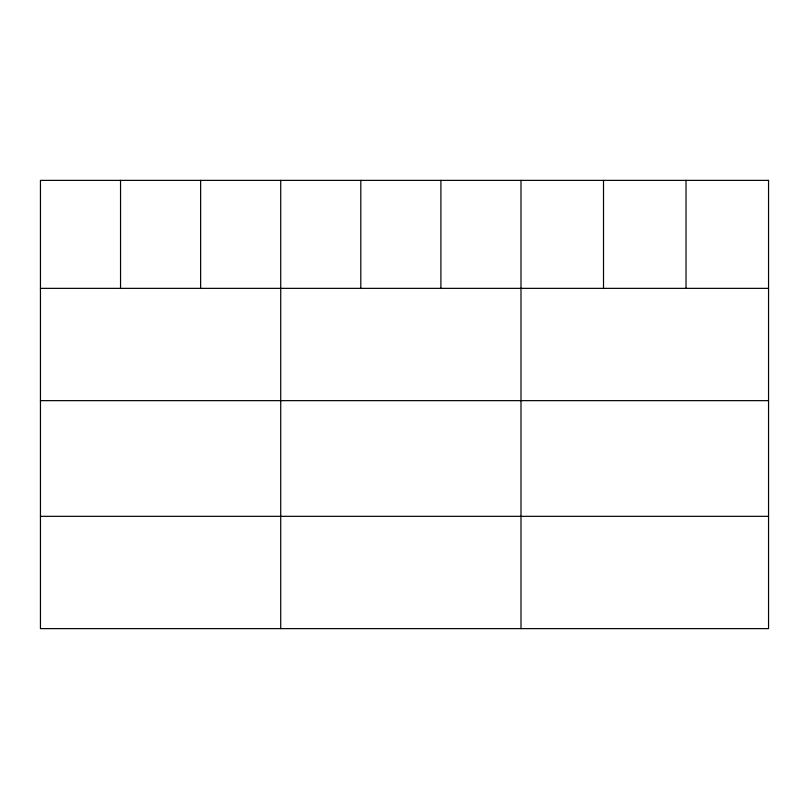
<?xml version="1.0" encoding="UTF-8"?>
<svg xmlns="http://www.w3.org/2000/svg" width="809" height="809" viewBox="0 0 809 809"><rect width="100%" height="100%" fill="white"/><g stroke="black" fill="none" stroke-linecap="round" stroke-linejoin="round"><path stroke-width="1.21" d="M40.45 288.358L768.55 288.358M40.45 400.647L768.55 400.647M40.45 516.334L768.55 516.334M686.032 180.377L686.032 288.358M603.514 180.377L603.514 288.358M520.996 180.377L520.996 628.623M440.905 180.377L440.905 288.358M360.814 180.377L360.814 288.358M280.723 180.377L280.723 628.623M200.632 180.377L200.632 288.358M120.541 180.377L120.541 288.358M768.55 180.377L40.45 180.377L40.45 628.623L768.55 628.623L768.55 180.377"/></g></svg>
